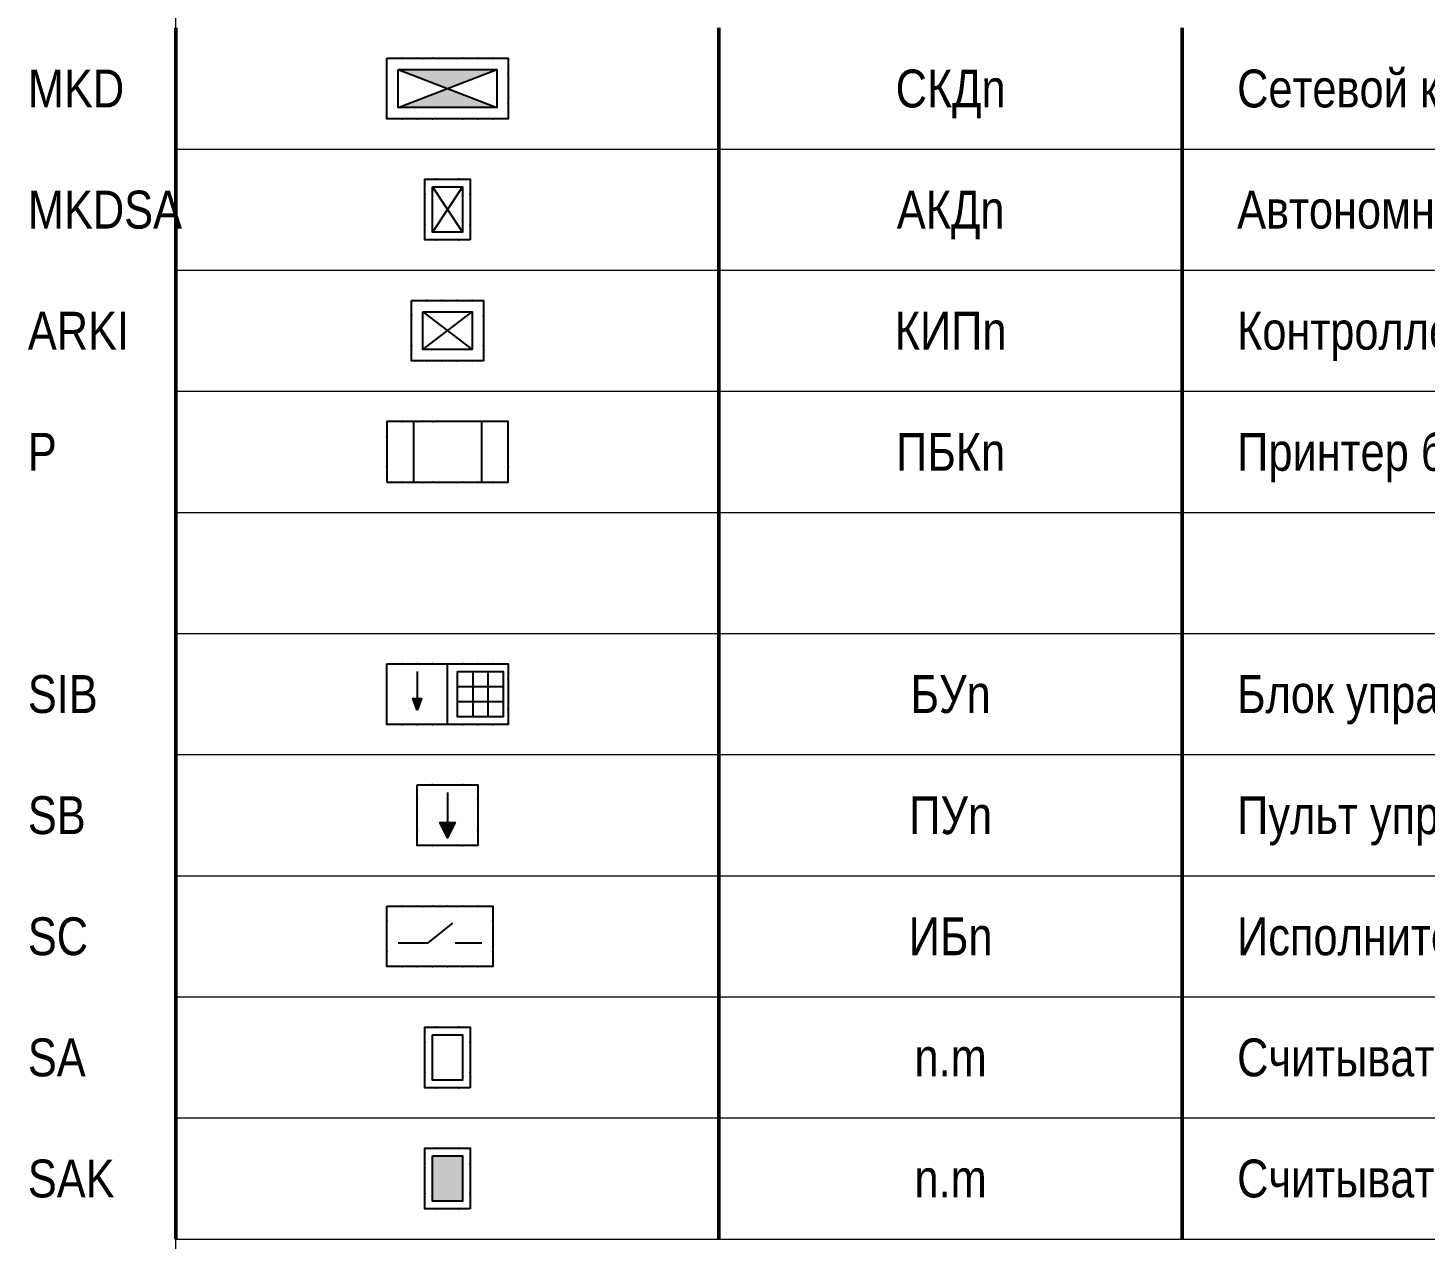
# Model space of a CAD drawing. Header units: millimetres. Extents: x -21000 to 351902, y -261781 to 19312.
# Drawn here: x 64022 to 73250, y -18100 to -10100 of the extents above; entities that cross this region are included whole.
import ezdxf
from ezdxf.enums import TextEntityAlignment as Align

# ---------------------------------------------------------------- set-up
doc = ezdxf.new("R2010")
doc.units = ezdxf.units.MM
doc.header["$MEASUREMENT"] = 0
doc.set_wipeout_variables(frame=1)
for name, color, linetype in [('_АТ-Имя', 7, 'Continuous'), ('_АТ-Спецификация', 7, 'Continuous'), ('_БЛ-Заливка', 7, 'Continuous'), ('_БЛ-Маска', 250, 'Continuous'), ('_БЛ-Рамки', 7, 'Continuous'), ('_КД', 84, 'Continuous')]:
    doc.layers.add(name, color=color, linetype=linetype)
doc.layers.add('_АТ-Примечания', color=250, linetype='Continuous', plot=False)
doc.layers.add('NOPRINT', color=50, linetype='Continuous', plot=False)
doc.layers.add('_БЛ-Таблицы рамки', color=7, linetype='Continuous', lineweight=0)
doc.styles.add('Arial_Narrow_shtamp', font='ARIALN.TTF')
doc.styles.add('ArialN-2.5', font='ARIALN.TTF', dxfattribs={"height": 2.5})
doc.styles.add('ArialN-250', font='ARIALN.TTF', dxfattribs={"height": 250})
doc.styles.add('AT-Шрифт', font='ARIALN.TTF', dxfattribs={"height": 250})

# ---------------------------------------------------------------- blocks, each defined once
blk = doc.blocks.new('*U2')
at = {"layer": 'NOPRINT', "lineweight": 0}
blk.add_lwpolyline([(20, 292), (205, 292), (205, 5), (20, 5)], close=True, dxfattribs=at)
at = {"layer": 'NOPRINT', "color": 1, "lineweight": 0, "style": 'Arial_Narrow_shtamp'}
blk.add_attdef('N_LISTA', text='', height=2, dxfattribs=at).set_placement((90.17, 7.418), align=Align.MIDDLE_LEFT)
blk = doc.blocks.new('*U5')
at = {"layer": '_БЛ-Таблицы рамки', "lineweight": 50}
for points in [[(0, -8), (0, 0)], [(35.866, -8), (35.866, 0)], [(66.465, -8), (66.465, 0)]]:
    blk.add_lwpolyline(points, dxfattribs=at)
at = {"layer": '_БЛ-Таблицы рамки', "lineweight": 0}
for points in [[(0, -8), (35.866, -8)], [(35.866, -8), (66.465, -8)], [(66.465, -8), (185, -8)]]:
    blk.add_lwpolyline(points, dxfattribs=at)
at = {"ltscale": 100, "style": 'ArialN-2.5'}
blk.add_attdef('СОКРАЩЕНИЕ_УГО', text='', height=2.5, dxfattribs=at).set_placement((51.166, -4), align=Align.MIDDLE_CENTER)
blk.add_attdef('НАИМЕНОВАНИЕ_УГО', text='', height=2.5, dxfattribs=at).set_placement((70.088, -4), align=Align.MIDDLE_LEFT)
blk = doc.blocks.new('СКД')
at = {"layer": '_АТ-Имя', "ltscale": 100, "style": 'AT-Шрифт'}
blk.add_attdef('NUMBER', text='', height=2, dxfattribs=at).set_placement((0, 4), align=Align.BOTTOM_LEFT)
at = {"layer": '_АТ-Примечания', "ltscale": 100, "style": 'AT-Шрифт', "flags": 1}
blk.add_attdef('COMMENT3', (0, -0.882), '', height=0.25, dxfattribs=at)
at = {"ltscale": 100}
blk.add_wipeout([(0, 0), (0, 4), (8, 4), (8, 0)], dxfattribs=at).dxf.layer = '_БЛ-Маска'
at = {"layer": '_БЛ-Заливка'}
h = blk.add_hatch(color=84, dxfattribs=at)
h.dxf.hatch_style = 1
h.paths.add_polyline_path([(7.25, 3.25), (0.75, 3.25), (4, 2)])
h.paths.add_polyline_path([(4, 2), (0.75, 0.75), (7.25, 0.75)])
at = {"ltscale": 100}
blk.add_lwpolyline([(0, 4), (8, 4), (8, 0), (0, 0)], close=True, dxfattribs=at)
at = {"color": 0, "linetype": 'ByBlock', "lineweight": -2, "ltscale": 100}
blk.add_lwpolyline([(0.75, 3.25), (7.25, 3.25), (7.25, 0.75), (0.75, 0.75)], close=True, dxfattribs=at)
for points in [[(0.75, 0.75), (7.25, 3.25)], [(0.75, 3.25), (7.25, 0.75)]]:
    blk.add_lwpolyline(points, dxfattribs=at)
for p in [(1, 4), (2, 4), (3, 4), (5, 4), (6, 4), (7, 4), (8, 3), (8, 1), (1, 0), (2, 0), (3, 0), (5, 0), (6, 0), (7, 0)]:
    blk.add_point(p, dxfattribs=at)
at = {"layer": '_АТ-Примечания', "ltscale": 100, "style": 'AT-Шрифт', "flags": 1}
for tag, p in [('ABBREVIATION', (0, 0.5)), ('COMMENT1', (0, 0.039)), ('COMMENT2', (0, -0.421))]:
    blk.add_attdef(tag, p, '', height=0.25, dxfattribs=at)
at = {"layer": '_АТ-Спецификация', "ltscale": 100, "style": 'AT-Шрифт', "flags": 1}
for tag, p in [('NUM', (0, 4)), ('DESCRIPTION', (0, 3.5)), ('NAME', (0, 3)), ('CODE', (0, 2.5)), ('MADEBY', (0, 2)), ('POSITION', (0, 1.5)), ('POSITION2', (0, 1))]:
    blk.add_attdef(tag, p, '', height=0.25, dxfattribs=at)
blk = doc.blocks.new('АКД')
at = {"layer": '_АТ-Имя', "ltscale": 100, "style": 'AT-Шрифт'}
blk.add_attdef('NUMBER', text='', height=2, dxfattribs=at).set_placement((0, 2), align=Align.BOTTOM_CENTER)
at = {"layer": '_АТ-Примечания', "ltscale": 100, "style": 'AT-Шрифт', "flags": 1}
blk.add_attdef('COMMENT3', (-1.5, -2.882), '', height=0.25, dxfattribs=at)
blk.add_wipeout([(-1.5, 2), (1.5, 2), (1.5, -2), (-1.5, -2)]).dxf.layer = '_БЛ-Маска'
for p, q in [((-1, 1.5), (1, -1.5)), ((1, 1.5), (-1, -1.5))]:
    blk.add_line(p, q)
at = {"color": 0, "linetype": 'ByBlock', "lineweight": -2, "ltscale": 100}
blk.add_lwpolyline([(-1, 1.5), (1, 1.5), (1, -1.5), (-1, -1.5)], close=True, dxfattribs=at)
for p in [(-0.75, 2), (0.75, 2), (-1.5, 1), (1.5, 1), (-1.5, -1), (1.5, -1), (-0.75, -2), (0.75, -2)]:
    blk.add_point(p, dxfattribs=at)
at = {"layer": '_БЛ-Маска', "color": 0, "linetype": 'ByBlock', "lineweight": -2, "ltscale": 100}
blk.add_lwpolyline([(1.5, -2), (-1.5, -2), (-1.5, 2), (1.5, 2)], close=True, dxfattribs=at)
at = {"layer": '_АТ-Примечания', "ltscale": 100, "style": 'AT-Шрифт', "flags": 1}
for tag, p in [('ABBREVIATION', (-1.5, -1.5)), ('COMMENT1', (-1.5, -1.961)), ('COMMENT2', (-1.5, -2.421))]:
    blk.add_attdef(tag, p, '', height=0.25, dxfattribs=at)
at = {"layer": '_АТ-Спецификация', "ltscale": 100, "style": 'AT-Шрифт', "flags": 1}
for tag, p in [('NUM', (-1.5, 2)), ('DESCRIPTION', (-1.5, 1.5)), ('NAME', (-1.5, 1)), ('CODE', (-1.5, 0.5)), ('MADEBY', (-1.5, 0)), ('POSITION', (-1.5, -0.5)), ('POSITION2', (-1.5, -1))]:
    blk.add_attdef(tag, p, '', height=0.25, dxfattribs=at)
blk = doc.blocks.new('КИП')
at = {"layer": '_АТ-Имя', "ltscale": 100, "style": 'AT-Шрифт'}
blk.add_attdef('NUMBER', text='', height=2, dxfattribs=at).set_placement((0, 4), align=Align.BOTTOM_LEFT)
at = {"layer": '_АТ-Примечания', "ltscale": 100, "style": 'AT-Шрифт', "flags": 1}
blk.add_attdef('COMMENT3', (0, -0.882), '', height=0.25, dxfattribs=at)
blk.add_wipeout([(0, 4), (4.75, 4), (4.75, 0), (0, 0)]).dxf.layer = '_БЛ-Маска'
at = {"color": 0, "linetype": 'ByBlock', "lineweight": -2, "ltscale": 100}
for p, q in [((0.75, 0.75), (4, 3.25)), ((0.75, 3.25), (4, 0.75))]:
    blk.add_line(p, q, dxfattribs=at)
for points in [[(0, 4), (4.75, 4), (4.75, 0), (0, 0)], [(0.75, 3.25), (4, 3.25), (4, 0.75), (0.75, 0.75)]]:
    blk.add_lwpolyline(points, close=True)
for p in [(1, 4), (2, 4), (3, 4), (4, 4), (0, 3), (4.75, 3), (0, 1), (4.75, 1), (1, 0), (2, 0), (3, 0), (4, 0)]:
    blk.add_point(p, dxfattribs=at)
at = {"layer": '_АТ-Примечания', "ltscale": 100, "style": 'AT-Шрифт', "flags": 1}
for tag, p in [('ABBREVIATION', (0, 0.5)), ('COMMENT1', (0, 0.039)), ('COMMENT2', (0, -0.421))]:
    blk.add_attdef(tag, p, '', height=0.25, dxfattribs=at)
at = {"layer": '_АТ-Спецификация', "ltscale": 100, "style": 'AT-Шрифт', "flags": 1}
for tag, p in [('NUM', (0, 4)), ('DESCRIPTION', (0, 3.5)), ('NAME', (0, 3)), ('CODE', (0, 2.5)), ('MADEBY', (0, 2)), ('POSITION', (0, 1.5)), ('POSITION2', (0, 1))]:
    blk.add_attdef(tag, p, '', height=0.25, dxfattribs=at)
blk = doc.blocks.new('ПБСК')
at = {"layer": '_АТ-Имя', "ltscale": 100, "style": 'AT-Шрифт'}
blk.add_attdef('NUMBER', text='', height=2, dxfattribs=at).set_placement((0, 4), align=Align.BOTTOM_LEFT)
at = {"layer": '_АТ-Примечания', "ltscale": 100, "style": 'AT-Шрифт', "flags": 1}
blk.add_attdef('COMMENT3', (0, -0.882), '', height=0.25, dxfattribs=at)
blk.add_wipeout([(0, 0), (8, 0), (8, 4), (0, 4)]).dxf.layer = '_БЛ-Маска'
at = {"color": 0, "linetype": 'ByBlock', "lineweight": -2}
for p, q in [((1.75, 4), (1.75, 0)), ((6.25, 4), (6.25, 0))]:
    blk.add_line(p, q, dxfattribs=at)
blk.add_lwpolyline([(0, 0), (8, 0), (8, 4), (0, 4)], close=True)
at = {"color": 0, "linetype": 'ByBlock', "lineweight": -2, "ltscale": 100}
for p in [(1, 4), (2, 4), (3, 4), (0, 3), (0, 1), (8, 1), (1, 0), (2, 0), (3, 0), (5, 0), (6, 0), (7, 0)]:
    blk.add_point(p, dxfattribs=at)
at = {"layer": '_АТ-Примечания', "ltscale": 100, "style": 'AT-Шрифт', "flags": 1}
for tag, p in [('ABBREVIATION', (0, 0.5)), ('COMMENT1', (0, 0.039)), ('COMMENT2', (0, -0.421))]:
    blk.add_attdef(tag, p, '', height=0.25, dxfattribs=at)
at = {"layer": '_АТ-Спецификация', "ltscale": 100, "style": 'AT-Шрифт', "flags": 1}
for tag, p in [('NUM', (0, 4)), ('DESCRIPTION', (0, 3.5)), ('NAME', (0, 3)), ('CODE', (0, 2.5)), ('MADEBY', (0, 2)), ('POSITION', (0, 1.5)), ('POSITION2', (0, 1))]:
    blk.add_attdef(tag, p, '', height=0.25, dxfattribs=at)
blk = doc.blocks.new('БУ')
at = {"layer": '_АТ-Имя', "ltscale": 100, "style": 'AT-Шрифт'}
blk.add_attdef('NUMBER', text='', height=2, dxfattribs=at).set_placement((0, 4), align=Align.BOTTOM_LEFT)
at = {"layer": '_АТ-Примечания', "ltscale": 100, "style": 'AT-Шрифт', "flags": 1}
blk.add_attdef('COMMENT3', (0, -0.882), '', height=0.25, dxfattribs=at)
at = {"ltscale": 100}
blk.add_wipeout([(0, 0), (0, 4), (8, 4), (8, 0)], dxfattribs=at).dxf.layer = '_БЛ-Маска'
at = {"layer": '_БЛ-Заливка'}
blk.add_hatch(color=84, dxfattribs=at).paths.add_polyline_path([(2, 0.945), (1.704, 1.698), (2.294, 1.698)])
for p, q in [((4, 0), (4, 4)), ((5.668, 3.5), (5.668, 0.5)), ((6.668, 3.5), (6.668, 0.5)), ((4.668, 2.5), (7.668, 2.5)), ((4.668, 1.5), (7.668, 1.5))]:
    blk.add_line(p, q)
at = {"ltscale": 100}
blk.add_lwpolyline([(0, 4), (8, 4), (8, 0), (0, 0)], close=True, dxfattribs=at)
for points in [[(2, 3.5), (2, 0.941)], [(2, 0.945), (1.704, 1.698), (2.294, 1.698), (2, 0.945)], [(1.999, 0.941), (2.294, 1.698)]]:
    blk.add_lwpolyline(points)
blk.add_lwpolyline([(4.668, 3.5), (7.668, 3.5), (7.668, 0.5), (4.668, 0.5)], close=True)
at = {"color": 0, "linetype": 'ByBlock', "lineweight": -2, "ltscale": 100}
for p in [(1, 4), (2, 4), (3, 4), (5, 4), (6, 4), (7, 4), (8, 3), (8, 1), (1, 0), (2, 0), (3, 0), (5, 0), (6, 0), (7, 0)]:
    blk.add_point(p, dxfattribs=at)
at = {"layer": '_АТ-Примечания', "ltscale": 100, "style": 'AT-Шрифт', "flags": 1}
for tag, p in [('ABBREVIATION', (0, 0.5)), ('COMMENT1', (0, 0.039)), ('COMMENT2', (0, -0.421))]:
    blk.add_attdef(tag, p, '', height=0.25, dxfattribs=at)
at = {"layer": '_АТ-Спецификация', "ltscale": 100, "style": 'AT-Шрифт', "flags": 1}
for tag, p in [('NUM', (0, 4)), ('DESCRIPTION', (0, 3.5)), ('NAME', (0, 3)), ('CODE', (0, 2.5)), ('MADEBY', (0, 2)), ('POSITION', (0, 1.5)), ('POSITION2', (0, 1))]:
    blk.add_attdef(tag, p, '', height=0.25, dxfattribs=at)
blk = doc.blocks.new('ПУкд')
at = {"layer": '_АТ-Имя', "ltscale": 100, "style": 'AT-Шрифт'}
blk.add_attdef('NUMBER', text='', height=2, dxfattribs=at).set_placement((0, 2), align=Align.BOTTOM_CENTER)
at = {"layer": '_АТ-Примечания', "ltscale": 100, "style": 'AT-Шрифт', "flags": 1}
blk.add_attdef('COMMENT3', (-2, -2.882), '', height=0.25, dxfattribs=at)
blk.add_wipeout([(-2, 2), (2, 2), (2, -2), (-2, -2)]).dxf.layer = '_БЛ-Маска'
at = {"layer": '_БЛ-Заливка'}
h = blk.add_hatch(color=84, dxfattribs=at)
h.dxf.hatch_style = 1
h.paths.add_polyline_path([(0.5, -0.495), (0, -0.495), (-0.5, -0.495), (0, -1.495)])
blk.add_lwpolyline([(-2, 2), (2, 2), (2, -2), (-2, -2)], close=True)
blk.add_lwpolyline([(0, 1.505), (0, -0.495), (0.5, -0.495), (0, -1.495), (-0.5, -0.495), (0, -0.495)])
at = {"ltscale": 100}
for p in [(-1.02, 2), (1.02, 2), (-2, 1.014), (2, 1.014), (-2, -1.014), (2, -1.014), (-1.02, -2), (1.02, -2)]:
    blk.add_point(p, dxfattribs=at)
at = {"layer": '_АТ-Примечания', "ltscale": 100, "style": 'AT-Шрифт', "flags": 1}
for tag, p in [('ABBREVIATION', (-2, -1.5)), ('COMMENT1', (-2, -1.961)), ('COMMENT2', (-2, -2.421))]:
    blk.add_attdef(tag, p, '', height=0.25, dxfattribs=at)
at = {"layer": '_АТ-Спецификация', "ltscale": 100, "style": 'AT-Шрифт', "flags": 1}
for tag, p in [('NUM', (-2, 2)), ('DESCRIPTION', (-2, 1.5)), ('NAME', (-2, 1)), ('CODE', (-2, 0.5)), ('MADEBY', (-2, 0)), ('POSITION', (-2, -0.5)), ('POSITION2', (-2, -1))]:
    blk.add_attdef(tag, p, '', height=0.25, dxfattribs=at)
blk = doc.blocks.new('ИБкд')
at = {"layer": '_АТ-Имя', "ltscale": 100, "style": 'AT-Шрифт'}
blk.add_attdef('NUMBER', text='', height=2, dxfattribs=at).set_placement((0, 4), align=Align.BOTTOM_LEFT)
at = {"layer": '_АТ-Примечания', "ltscale": 100, "style": 'AT-Шрифт', "flags": 1}
blk.add_attdef('COMMENT3', (0, -0.882), '', height=0.25, dxfattribs=at)
blk.add_wipeout([(7, 4), (7, 0), (0, 0), (0, 4)]).dxf.layer = '_БЛ-Маска'
for p, q in [((2.722, 1.573), (4.349, 2.874)), ((0.74, 1.573), (2.722, 1.573)), ((4.518, 1.573), (6.26, 1.573))]:
    blk.add_line(p, q)
blk.add_lwpolyline([(0, 4), (7, 4), (7, 0), (0, 0), (0, 4)])
at = {"color": 0, "linetype": 'ByBlock', "lineweight": -2, "ltscale": 100}
for p in [(1, 4), (2, 4), (3, 4), (4, 4), (5, 4), (6, 4), (0, 3), (7, 3), (0, 1), (7, 1), (1, 0), (2, 0), (3, 0), (4, 0), (5, 0), (6, 0)]:
    blk.add_point(p, dxfattribs=at)
at = {"layer": '_АТ-Примечания', "ltscale": 100, "style": 'AT-Шрифт', "flags": 1}
for tag, p in [('ABBREVIATION', (0, 0.5)), ('COMMENT1', (0, 0.039)), ('COMMENT2', (0, -0.421))]:
    blk.add_attdef(tag, p, '', height=0.25, dxfattribs=at)
at = {"layer": '_АТ-Спецификация', "ltscale": 100, "style": 'AT-Шрифт', "flags": 1}
for tag, p in [('NUM', (0, 4)), ('DESCRIPTION', (0, 3.5)), ('NAME', (0, 3)), ('CODE', (0, 2.5)), ('MADEBY', (0, 2)), ('POSITION', (0, 1.5)), ('POSITION2', (0, 1))]:
    blk.add_attdef(tag, p, '', height=0.25, dxfattribs=at)
blk = doc.blocks.new('СЧ')
at = {"layer": '_АТ-Имя', "ltscale": 100, "style": 'AT-Шрифт'}
blk.add_attdef('NUMBER', text='', height=2, dxfattribs=at).set_placement((0, 2), align=Align.BOTTOM_CENTER)
at = {"layer": '_АТ-Примечания', "ltscale": 100, "style": 'AT-Шрифт', "flags": 1}
blk.add_attdef('COMMENT3', (-1.5, -2.882), '', height=0.25, dxfattribs=at)
blk.add_wipeout([(-1.5, 2), (1.5, 2), (1.5, -2), (-1.5, -2)]).dxf.layer = '_БЛ-Маска'
at = {"color": 0, "linetype": 'ByBlock', "lineweight": -2, "ltscale": 100}
blk.add_lwpolyline([(-1, 1.5), (1, 1.5), (1, -1.5), (-1, -1.5)], close=True, dxfattribs=at)
for p in [(-0.75, 2), (0.75, 2), (-1.5, 1), (1.5, 1), (-1.5, -1), (1.5, -1), (-0.75, -2), (0.75, -2)]:
    blk.add_point(p, dxfattribs=at)
at = {"layer": '_БЛ-Маска', "color": 0, "linetype": 'ByBlock', "lineweight": -2, "ltscale": 100}
blk.add_lwpolyline([(1.5, -2), (-1.5, -2), (-1.5, 2), (1.5, 2)], close=True, dxfattribs=at)
at = {"layer": '_АТ-Примечания', "ltscale": 100, "style": 'AT-Шрифт', "flags": 1}
for tag, p in [('ABBREVIATION', (-1.5, -1.5)), ('COMMENT1', (-1.5, -1.961)), ('COMMENT2', (-1.5, -2.421))]:
    blk.add_attdef(tag, p, '', height=0.25, dxfattribs=at)
at = {"layer": '_АТ-Спецификация', "ltscale": 100, "style": 'AT-Шрифт', "flags": 1}
for tag, p in [('NUM', (-1.5, 2)), ('DESCRIPTION', (-1.5, 1.5)), ('NAME', (-1.5, 1)), ('CODE', (-1.5, 0.5)), ('MADEBY', (-1.5, 0)), ('POSITION', (-1.5, -0.5)), ('POSITION2', (-1.5, -1))]:
    blk.add_attdef(tag, p, '', height=0.25, dxfattribs=at)
blk = doc.blocks.new('СЧК')
at = {"layer": '_АТ-Имя', "ltscale": 100, "style": 'AT-Шрифт'}
blk.add_attdef('NUMBER', text='', height=2, dxfattribs=at).set_placement((0, 2), align=Align.BOTTOM_CENTER)
at = {"layer": '_АТ-Примечания', "ltscale": 100, "style": 'AT-Шрифт', "flags": 1}
blk.add_attdef('COMMENT3', (-1.5, -2.882), '', height=0.25, dxfattribs=at)
blk.add_wipeout([(-1.5, 2), (1.5, 2), (1.5, -2), (-1.5, -2)]).dxf.layer = '_БЛ-Маска'
at = {"layer": '_БЛ-Заливка'}
h = blk.add_hatch(color=84, dxfattribs=at)
h.dxf.hatch_style = 1
h.paths.add_polyline_path([(1, 1.5), (-1, 1.5), (-1, -1.5), (1, -1.5)])
at = {"color": 0, "linetype": 'ByBlock', "lineweight": -2, "ltscale": 100}
blk.add_lwpolyline([(-1, 1.5), (1, 1.5), (1, -1.5), (-1, -1.5)], close=True, dxfattribs=at)
for p in [(-0.75, 2), (0.75, 2), (-1.5, 1), (1.5, 1), (-1.5, -1), (1.5, -1), (-0.75, -2), (0.75, -2)]:
    blk.add_point(p, dxfattribs=at)
at = {"layer": '_БЛ-Маска', "color": 0, "linetype": 'ByBlock', "lineweight": -2, "ltscale": 100}
blk.add_lwpolyline([(1.5, -2), (-1.5, -2), (-1.5, 2), (1.5, 2)], close=True, dxfattribs=at)
at = {"layer": '_АТ-Примечания', "ltscale": 100, "style": 'AT-Шрифт', "flags": 1}
for tag, p in [('ABBREVIATION', (-1.5, -1.5)), ('COMMENT1', (-1.5, -1.961)), ('COMMENT2', (-1.5, -2.421))]:
    blk.add_attdef(tag, p, '', height=0.25, dxfattribs=at)
at = {"layer": '_АТ-Спецификация', "ltscale": 100, "style": 'AT-Шрифт', "flags": 1}
for tag, p in [('NUM', (-1.5, 2)), ('DESCRIPTION', (-1.5, 1.5)), ('NAME', (-1.5, 1)), ('CODE', (-1.5, 0.5)), ('MADEBY', (-1.5, 0)), ('POSITION', (-1.5, -0.5)), ('POSITION2', (-1.5, -1))]:
    blk.add_attdef(tag, p, '', height=0.25, dxfattribs=at)

msp = doc.modelspace()

# ---------------------------------------------------------------- block references
at = {"xscale": 100, "yscale": 100, "zscale": 100}
for p, values in [((65000, -10100), {'СОКРАЩЕНИЕ_УГО': 'СКДn', 'НАИМЕНОВАНИЕ_УГО': 'Сетевой контроллер доступа IP'}), ((65000, -10900), {'СОКРАЩЕНИЕ_УГО': 'АКДn', 'НАИМЕНОВАНИЕ_УГО': 'Автономный контроллер доступа со считывателем'}), ((65000, -11700), {'СОКРАЩЕНИЕ_УГО': 'КИПn', 'НАИМЕНОВАНИЕ_УГО': 'Контроллер индукционной петли'}), ((65000, -12500), {'СОКРАЩЕНИЕ_УГО': 'ПБКn', 'НАИМЕНОВАНИЕ_УГО': 'Принтер бесконтактных карт'}), ((65000, -14100), {'СОКРАЩЕНИЕ_УГО': 'БУn', 'НАИМЕНОВАНИЕ_УГО': 'Блок управления'}), ((65000, -14900), {'СОКРАЩЕНИЕ_УГО': 'ПУn', 'НАИМЕНОВАНИЕ_УГО': 'Пульт управления'}), ((65000, -15700), {'СОКРАЩЕНИЕ_УГО': 'ИБn', 'НАИМЕНОВАНИЕ_УГО': 'Исполнительный блок'}), ((65000, -16500), {'СОКРАЩЕНИЕ_УГО': 'n.m', 'НАИМЕНОВАНИЕ_УГО': 'Считыватель'}), ((65000, -17300), {'СОКРАЩЕНИЕ_УГО': 'n.m', 'НАИМЕНОВАНИЕ_УГО': 'Считыватель с клавиатурой'})]:
    msp.add_blockref('*U5', p, dxfattribs=at).add_auto_attribs(values)
msp.add_blockref('*U5', (65000, -13300), dxfattribs=at)
at = {"layer": '_БЛ-Рамки', "ltscale": 100, "xscale": 100, "yscale": 100, "zscale": 100}
msp.add_blockref('*U2', (63000, -29700), dxfattribs=at)

# ---------------------------------------------------------------- texts
at = {"style": 'ArialN-250'}
for s, p in [('MKD', (64021.8, -10500, -900)), ('MKDSA', (64021.8, -11300, -900)), ('АRKI', (64021.8, -12100, -900)), ('P', (64021.8, -12900, -900)), ('SIB', (64021.8, -14500, -900)), ('SC', (64021.8, -16100, -900)), ('SA', (64021.8, -16900, -900)), ('SAK', (64021.8, -17700, -900))]:
    msp.add_text(s, height=250, dxfattribs=at).set_placement(p, align=Align.MIDDLE_LEFT)
at = {"color": 3, "style": 'ArialN-250'}
msp.add_text('SB', height=250, dxfattribs=at).set_placement((64021.8, -15300, -900), align=Align.MIDDLE_LEFT)

# ---------------------------------------------------------------- next in the draw order: block references
at = {"layer": '_КД', "ltscale": 100, "xscale": 100, "yscale": 100, "zscale": 0.1}
for name, p in [('СКД', (66393.3, -10700)), ('АКД', (66793.3, -11300)), ('КИП', (66555.8, -12300)), ('ПБСК', (66393.3, -13100)), ('БУ', (66393.3, -14700)), ('ПУкд', (66793.3, -15300)), ('ИБкд', (66393.3, -16300)), ('СЧ', (66793.3, -16900)), ('СЧК', (66793.3, -17700))]:
    msp.add_blockref(name, p, dxfattribs=at)

doc.saveas('drawing.dxf')
